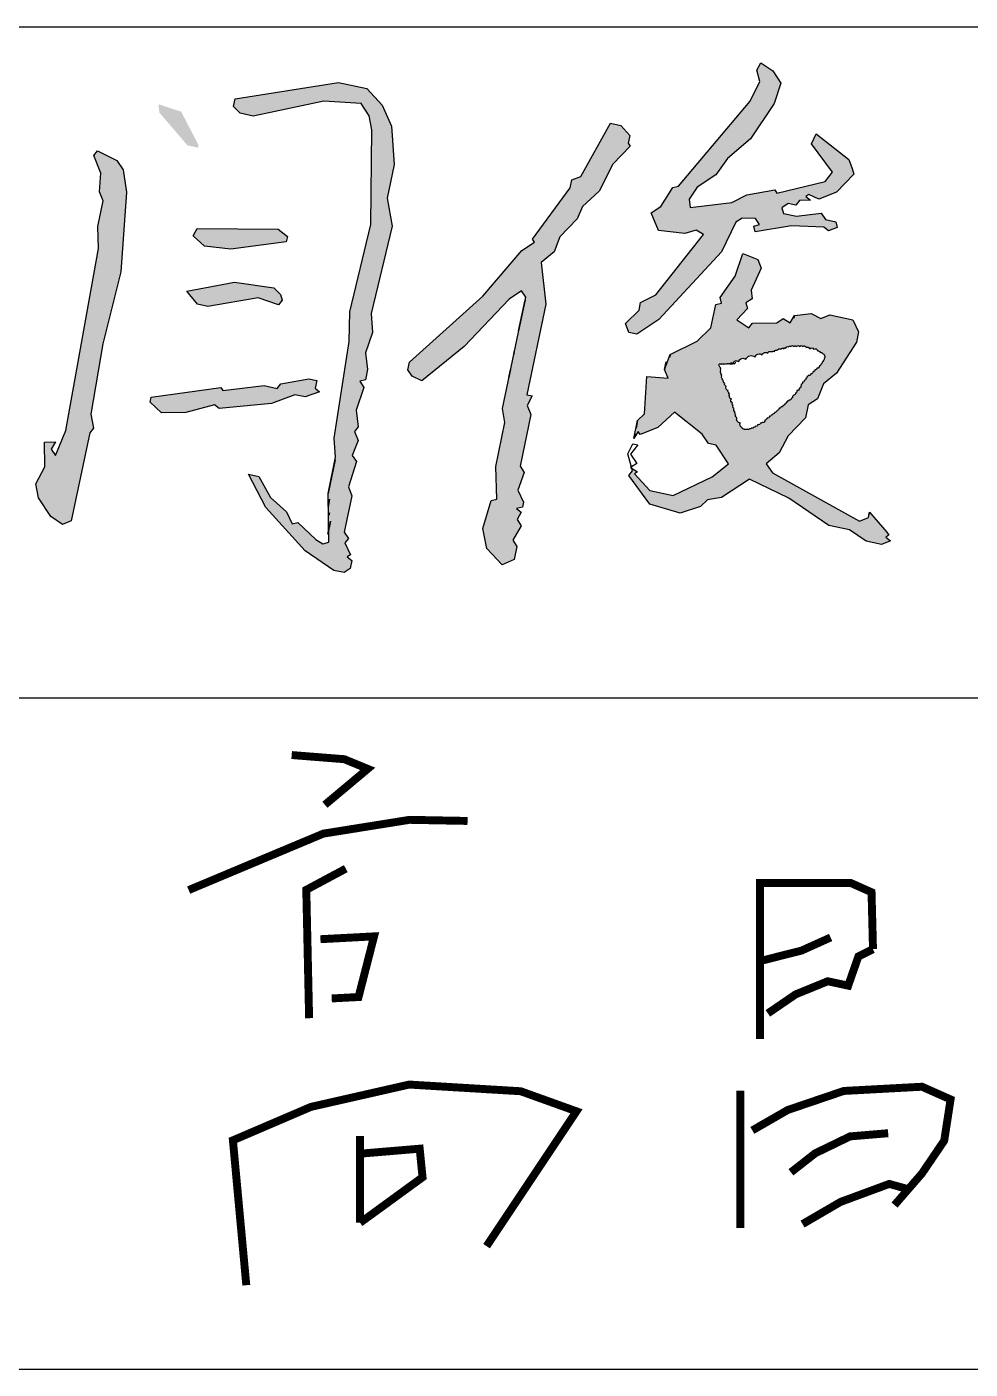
# Model space of a CAD drawing. Extents: x 4941602 to 7068445, y -422737 to 2032183.
# Drawn here: x 5008455 to 5009369, y -420737 to -419437 of the extents above; entities that cross this region are included whole.
import ezdxf

# ---------------------------------------------------------------- set-up
doc = ezdxf.new("R2010")
doc.units = 0
doc.header["$LTSCALE"] = 1000
doc.header["$MEASUREMENT"] = 0
doc.layers.get('0').update_dxf_attribs({"linetype": 'CONTINUOUS'})

# ---------------------------------------------------------------- blocks, each defined once
blk = doc.blocks.new('A$C744C32FA')
at = {"const_width": 30}
for points in [[(-1936, 1093.1), (-1737, 1077.4), (-1648, 1040.8), (-1810.3, 904.9)], [(942.2, 897.6), (1106.9, 926), (1169.4, 977), (1294.3, 999.7)], [(1541.1, 978.1), (1734.1, 989.1), (1817.8, 1000), (1872.5, 989.1)], [(1706.1, 987.5), (1698.5, 527.6)], [(1192.1, 880.6), (1163.7, 477.9), (1154.6, 348.5)], [(-2325.8, 582.3), (-2064, 692), (-1816.1, 795.8), (-1489.9, 848), (-1270.4, 843.8)], [(947.9, 580), (1072.8, 676.4), (1203.4, 738.8), (1356.7, 744.5), (1390.8, 772.8)], [(1530.1, 654.4), (1646.7, 719.9), (1785.1, 749), (1890.7, 785.4), (2007.2, 796.3)], [(-1731.1, 663.3), (-1880.7, 583.2), (-1870, 97.6)], [(-163.7, 18.3), (-163.7, 608.8), (180.7, 608.8), (258.6, 574), (264.1, 358.7)], [(1506.7, 561), (1490, 391), (1399.9, 274.3), (1309, 156.7), (1214, 33.6), (1126, -80.4), (1076.2, -119)], [(1095.5, 313.4), (1231.8, 432.5), (1356.7, 563), (1402.2, 585.7)], [(1603.2, 465.3), (1698.5, 527.6), (1793.8, 556.9), (1966.1, 567.8), (2002.8, 589.8)], [(1510, 451), (1603.4, 321), (1696.9, 211), (1853.7, 87.6), (1966.7, -1.2), (2044.2, -62.1), (2137.4, -95.7), (2323, -162.6), (2364.3, -162.4), (2404.4, -149), (2384.3, -155.7)], [(-1827.2, 396.4), (-1624.2, 407.1), (-1683, 177.6), (-1784.5, 172.3)], [(-163.7, 313.6), (-6.7, 353.2), (103.8, 402.9)], [(-133.8, 115.8), (-28.8, 187.6), (92.8, 237.3), (170.2, 220.7), (208.8, 331.1), (264.1, 358.7)], [(1369.4, -2.1), (1420.6, -23.6), (1477.1, -50.5)], [(-2107.7, -912.6), (-2158.4, -364.4), (-1862.9, -237.9), (-1491.3, -153.5), (-1069.2, -178.8), (-858.1, -254.7), (-908.7, -330.6), (-1198.4, -764.7)], [(-192.7, -326.9), (-58.5, -249.7), (153.5, -177.7), (449.6, -161.7), (557.7, -209.7), (533.7, -365.6), (449.6, -489.5), (345.6, -609.4)], [(1331.8, -238.6), (1431.3, -184.9), (1525.5, -163.4), (1670.8, -155.3), (1721.9, -174.1), (1703.1, -260.1), (1444.8, -563.8)], [(-237.6, -177.2), (-237.6, -696.2)], [(-1677.1, -676.4), (-1677.1, -347.5)], [(-46.5, -485.5), (45.5, -413.5), (177.5, -349.6), (321.6, -337.6)], [(-1677.1, -415), (-1451.5, -396.1), (-1440.7, -504.3), (-1677.1, -676.4)], [(-2.5, -681.3), (141.5, -597.4), (325.6, -529.4), (397.6, -549.4)]]:
    blk.add_lwpolyline(points, dxfattribs=at)

msp = doc.modelspace()

# ---------------------------------------------------------------- hatches: boundary and pattern name
at = {"linetype": 'Continuous'}
h = msp.add_hatch(color=256, dxfattribs=at)
h.paths.add_polyline_path([(5008552.1, -419597.4), (5008548.8, -419575.8), (5008542.8, -419566.7), (5008523.8, -419557.5), (5008520.3, -419562), (5008527.2, -419579.1), (5008526, -419597.2), (5008529.4, -419605.7), (5008524.2, -419630.8), (5008525, -419651.9), (5008493.4, -419828.4), (5008483.1, -419852.4), (5008479.2, -419846.3), (5008483.2, -419839.3), (5008472.7, -419839.7), (5008473, -419863.3), (5008464.3, -419879.8), (5008466.7, -419893.4), (5008478.6, -419911.6), (5008490.1, -419919.2), (5008498.6, -419915.8), (5008516.4, -419830.6), (5008520, -419826.1), (5008517.6, -419812.5), (5008529.2, -419744.3), (5008546.4, -419674.7)])
h.paths.add_polyline_path([(5008605, -419519.5), (5008583, -419512.3), (5008583.9, -419520.4), (5008611.2, -419552.2), (5008621.3, -419554.3), (5008621.8, -419551.8)])
h.paths.add_polyline_path([(5008743.2, -419509.2), (5008779.3, -419511.5), (5008787.2, -419523.6), (5008789.6, -419537.2), (5008788.8, -419628.6), (5008768.5, -419713.3), (5008767.7, -419741.9), (5008753.4, -419835.6), (5008754.7, -419854.2), (5008747.4, -419889.3), (5008748, -419936.5), (5008742.4, -419938), (5008735.5, -419933.9), (5008718, -419917.2), (5008712.5, -419918.6), (5008707.1, -419907), (5008691.6, -419893.3), (5008680.3, -419872.7), (5008670.2, -419870.6), (5008687, -419902.8), (5008725.3, -419944.8), (5008752.8, -419963.7), (5008762.8, -419965.8), (5008768.9, -419961.8), (5008770.4, -419954.3), (5008765.9, -419950.7), (5008769, -419948.7), (5008763.5, -419937.1), (5008767.1, -419932.7), (5008763.1, -419926.6), (5008770.5, -419891.5), (5008767, -419882.9), (5008774.8, -419858.4), (5008770.8, -419852.4), (5008776.5, -419837.8), (5008773, -419829.3), (5008776.6, -419824.8), (5008774.7, -419808.7), (5008781.9, -419786.7), (5008778, -419780.6), (5008783.5, -419779.2), (5008785.6, -419769.1), (5008783.7, -419753.1), (5008790.4, -419733.5), (5008789.1, -419714.9), (5008809.4, -419630.3), (5008804.6, -419603.1), (5008811.4, -419570.5), (5008808.7, -419533.4), (5008799.9, -419513.2), (5008784.9, -419497), (5008757.4, -419491.2), (5008657.3, -419506.9), (5008655.8, -419514.5), (5008662.2, -419521), (5008674.8, -419523.7)])
h.paths.add_polyline_path([(5008698.9, -419633.3), (5008620.6, -419632.6), (5008616.5, -419639.6), (5008627.5, -419649.8), (5008653, -419652.5), (5008706.8, -419645.4), (5008707.9, -419640.4)])
h.paths.add_polyline_path([(5008701.4, -419696.6), (5008694.9, -419690), (5008656.8, -419684.7), (5008610.5, -419693.3), (5008621, -419706), (5008631, -419708), (5008679.7, -419699.9), (5008699.3, -419706.6), (5008702.8, -419702.1)])
h.paths.add_polyline_path([(5008715.1, -419793.6), (5008725.1, -419795.7), (5008739.2, -419790.8), (5008734.7, -419787.3), (5008736.3, -419779.8), (5008728.8, -419778.2), (5008701.6, -419783), (5008698.1, -419787.5), (5008685.5, -419784.8), (5008645.3, -419789.5), (5008643.3, -419786.5), (5008576, -419795.9), (5008574.9, -419800.9), (5008585.9, -419811.1), (5008609.5, -419810.8), (5008637.2, -419803.5), (5008641.7, -419807), (5008692.4, -419802)])
h.paths.add_polyline_path([(5008988.7, -419623.3), (5008993.8, -419611.3), (5009010, -419596.4), (5009023.3, -419570.4), (5009040, -419552.9), (5009038, -419549.9), (5009039.6, -419542.4), (5009031.1, -419532.8), (5009021.1, -419530.7), (5008992.1, -419582.2), (5008983.5, -419585.6), (5008981.9, -419593.1), (5008945.3, -419643), (5008947.3, -419646), (5008935.2, -419654), (5008897.2, -419698.3), (5008826.3, -419762), (5008824.7, -419769.5), (5008828.7, -419775.5), (5008838.2, -419780.1), (5008879.2, -419746.9), (5008922.7, -419701), (5008934.9, -419693.1), (5008938.8, -419699.2), (5008916.3, -419806.9), (5008918.7, -419820.5), (5008909.8, -419863.1), (5008911, -419894.7), (5008905.5, -419896.2), (5008897.2, -419923.2), (5008901.1, -419942.4), (5008916, -419958.5), (5008927.6, -419953.1), (5008930.2, -419940.6), (5008926.2, -419934.5), (5008934.4, -419920.6), (5008930.4, -419914.5), (5008934.5, -419907.5), (5008930, -419903.9), (5008935.6, -419902.5), (5008936.6, -419897.5), (5008931.2, -419885.9), (5008937.4, -419868.9), (5008933.4, -419862.8), (5008943.9, -419812.7), (5008940.4, -419804.1), (5008945, -419794.6), (5008940, -419793.6), (5008958.3, -419705.9), (5008953.7, -419665.7), (5008966.3, -419655.2), (5008972, -419640.7)])
h.paths.add_polyline_path([(5009134.3, -419564.8), (5009156.6, -419545.9), (5009179.4, -419511.5), (5009186.1, -419492), (5009178.2, -419479.8), (5009166.7, -419472.2), (5009162.7, -419479.2), (5009165.6, -419490.3), (5009156.4, -419509.3), (5009086.9, -419591.5), (5009081.3, -419593), (5009069.6, -419611.4), (5009060.5, -419617.4), (5009067.4, -419634.5), (5009093, -419637.3), (5009104.1, -419634.3), (5009111.1, -419638.4), (5009064.9, -419696.8), (5009050.2, -419704.2), (5009048.7, -419711.7), (5009035.5, -419724.6), (5009038.9, -419733.2), (5009046.5, -419734.8), (5009067.7, -419720.9), (5009128.5, -419655.1), (5009142.3, -419626.6), (5009148.4, -419622.7), (5009161.4, -419622.8), (5009165.4, -419628.8), (5009159.8, -419630.3), (5009161.3, -419635.8), (5009196.5, -419630.1), (5009227.6, -419631.4), (5009232.1, -419634.9), (5009240.7, -419631.5), (5009239.2, -419626), (5009229.2, -419623.9), (5009225.2, -419617.8), (5009201.1, -419620.6), (5009188.6, -419618), (5009187.1, -419612.5), (5009193.2, -419608.5), (5009200.7, -419610.1), (5009204.2, -419605.6), (5009214.8, -419605.2), (5009210.3, -419601.6), (5009213.3, -419599.6), (5009222.8, -419604.2), (5009240, -419597.4), (5009256.7, -419579.9), (5009255.2, -419574.4), (5009251.8, -419565.8), (5009220.4, -419541), (5009215.8, -419550.5), (5009236.1, -419578.2), (5009229, -419587.2), (5009182.2, -419598.4), (5009180.2, -419595.3), (5009153.1, -419600.1), (5009138.4, -419607.5), (5009098.2, -419612.2), (5009097.3, -419604.2), (5009104.9, -419592.7), (5009123.1, -419580.8)])
h.paths.add_polyline_path([(5009157.3, -419692.5), (5009167, -419671), (5009163.6, -419662.5), (5009149.1, -419656.8), (5009141.8, -419678.8), (5009127.1, -419699.3), (5009128.6, -419704.8), (5009123, -419706.3), (5009118.3, -419728.9), (5009105.1, -419741.8), (5009078.9, -419754.6), (5009073.3, -419769.1), (5009076.7, -419777.7), (5009056.1, -419776), (5009053.8, -419812.1), (5009047.2, -419818.6), (5009045.7, -419826.1), (5009043.6, -419836.1), (5009047.7, -419829.2), (5009049.6, -419832.2), (5009066.8, -419825.3), (5009083, -419810.4), (5009109.9, -419831.7), (5009115.8, -419840.8), (5009123.4, -419842.4), (5009135.2, -419860.5), (5009119.6, -419873), (5009081.8, -419891.2), (5009059.2, -419886.5), (5009044.3, -419870.3), (5009047.3, -419868.3), (5009041.7, -419865.1), (5009042.3, -419867.3), (5009038.7, -419871.8), (5009059.1, -419899.5), (5009088.6, -419908.3), (5009108.3, -419902), (5009114.9, -419895.5), (5009128.4, -419893.1), (5009155.7, -419875.3), (5009193.7, -419893.7), (5009232.6, -419920.1), (5009252.7, -419924.3), (5009268.6, -419935.5), (5009283.7, -419938.7), (5009292.2, -419935.2), (5009287.8, -419931.7), (5009290.8, -419929.7), (5009288.8, -419926.6), (5009271.9, -419907.4), (5009271.4, -419909.9), (5009270.9, -419912.4), (5009262.3, -419915.9), (5009177.8, -419869.4), (5009171.9, -419860.4), (5009184.5, -419849.9), (5009193.2, -419833.4), (5009209.9, -419816), (5009212.6, -419803.5), (5009221.6, -419797.5), (5009227.3, -419783), (5009239.9, -419772.6), (5009259.3, -419742.6), (5009261.4, -419732.6), (5009255.9, -419721), (5009233.4, -419716.3), (5009224.8, -419719.7), (5009215.3, -419715.1), (5009199.2, -419717), (5009195.2, -419724), (5009188.2, -419719.9), (5009182.1, -419723.9), (5009158.5, -419724.2), (5009155, -419728.7), (5009143.5, -419721), (5009153.6, -419710.1), (5009152.2, -419704.5), (5009158.2, -419700.6)])
h.paths.add_polyline_path([(5009160.9, -419757.1, -0.520567), (5009167.9, -419754.9, -0.520567), (5009173.3, -419753.3, -0.520567), (5009177.7, -419752.2, -0.520567), (5009179.8, -419751.7, -0.520567), (5009182.6, -419750.6, -0.520567), (5009186.3, -419749.5, -0.520567), (5009189.1, -419749, -0.520567), (5009190.7, -419748.4, -0.520567), (5009193.4, -419747.3, -0.520567), (5009195.6, -419746.8, -0.520567), (5009198.8, -419746.8, -0.520567), (5009201, -419746.8, -0.520567), (5009204.2, -419746.8, -0.520567), (5009207.5, -419746.8, -0.520567), (5009209.6, -419746.8, -0.520567), (5009210.7, -419747.9, -0.520567), (5009214, -419749, -0.520567), (5009217.8, -419749.5, -0.520567), (5009221.6, -419751.1, -0.520567), (5009223.2, -419751.7, -0.520567), (5009224.3, -419752.8, -0.520567), (5009226.5, -419753.8, -0.520567), (5009228.1, -419755.5, -0.520567), (5009228.1, -419758.2, -0.520567), (5009227, -419760.3, -0.520567), (5009225.9, -419762, -0.520567), (5009224.8, -419764.1, -0.520567), (5009223.2, -419765.8, -0.520567), (5009221, -419767.9, -0.520567), (5009218.9, -419769.5, -0.520567), (5009217.2, -419771.2, -0.520567), (5009215.1, -419773.3, -0.520567), (5009212.4, -419775, -0.520567), (5009211.3, -419776, -0.520567), (5009210.2, -419777.7, -0.520567), (5009208.6, -419779.8, -0.520567), (5009206.9, -419781.5, -0.520567), (5009205.3, -419783.6, -0.520567), (5009203.7, -419787.4, -0.520567), (5009201.5, -419789.6, -0.520567), (5009200.4, -419791.7, -0.520567), (5009198.3, -419793.9, -0.520567), (5009197.2, -419795, -0.520567), (5009196.1, -419797.2, -0.520567), (5009193.9, -419798.8, -0.520567), (5009192.3, -419799.9, -0.520567), (5009191.2, -419801, -0.520567), (5009189.6, -419802.6, -0.520567), (5009188, -419804.2, -0.520567), (5009186.3, -419805.3, -0.520567), (5009184.7, -419806.4, -0.520567), (5009183.6, -419807.5, -0.520567), (5009182, -419809.1, -0.520567), (5009179.8, -419810.7, -0.520567), (5009178.2, -419812.3, -0.520567), (5009176.6, -419813.4, -0.520567), (5009175, -419814.5, -0.520567), (5009172.8, -419816.1, -0.520567), (5009171.7, -419817.2, -0.520567), (5009170.6, -419818.3, -0.520567), (5009167.9, -419820.5, -0.520567), (5009166.3, -419821, -0.520567), (5009163.6, -419822.6, -0.520567), (5009161.4, -419824.2, -0.520567), (5009159.8, -419824.8, -0.520567), (5009157.6, -419825.9, -0.520567), (5009155.5, -419826.4, -0.520567), (5009153.8, -419827, -0.520567), (5009152.2, -419827, -0.520567), (5009150.6, -419827, -0.520567), (5009148.4, -419825.3, -0.520567), (5009146.8, -419821, -0.520567), (5009143.5, -419815.6, -0.520567), (5009142.4, -419812.9, -0.520567), (5009141.9, -419810.2, -0.520567), (5009140.8, -419806.9, -0.520567), (5009139.7, -419805.3, -0.520567), (5009139.7, -419803.7, -0.520567), (5009139.2, -419801.5, -0.520567), (5009138.1, -419797.7, -0.520567), (5009136.5, -419795.5, -0.520567), (5009136.5, -419793.4, -0.520567), (5009135.9, -419791.7, -0.520567), (5009134.9, -419789.6, -0.520567), (5009133.2, -419785.3, -0.520567), (5009131.6, -419782.5, -0.520567), (5009130.5, -419779.8, -0.520567), (5009129.4, -419778.2, -0.520567), (5009128.9, -419775.5, -0.520567), (5009128.9, -419773.9, -0.520567), (5009127.8, -419772.3, -0.520567), (5009127.8, -419770.6, -0.520567), (5009127.8, -419769, -0.520567), (5009127.8, -419767.4, -0.520567), (5009126.7, -419765.8, -0.520567), (5009126.2, -419764.1, -0.520567), (5009128.4, -419764.1, -0.520567), (5009130, -419764.1, -0.520567), (5009132.1, -419764.1, -0.520567), (5009133.8, -419764.1, -0.435193), (5009136.7, -419763.7, -0.455955), (5009139.7, -419763, -0.520567), (5009145.2, -419761.4, -0.520567), (5009152.2, -419759.3, -0.520567)], flags=16)
h.paths.add_polyline_path([(5009525.6, -419657.1), (5009487.6, -419638.7), (5009481.2, -419632.1), (5009473.1, -419633), (5009466.6, -419626.4), (5009449.1, -419622.8), (5009454.9, -419644.9), (5009484, -419656.2), (5009490.4, -419662.8), (5009489.4, -419667.8), (5009511.9, -419672.5), (5009527.1, -419662.6)])
h.paths.add_polyline_path([(5009441.3, -419710.1), (5009424.3, -419703.9), (5009405.7, -419705.2), (5009413.1, -419719.9), (5009445.2, -419729.2), (5009447, -419745.3), (5009453.5, -419751.8), (5009462.2, -419735.4)])
h.paths.add_polyline_path([(5009482.6, -419812.9), (5009481.1, -419807.3), (5009490.2, -419801.4), (5009486.3, -419795.3), (5009494.3, -419794.4), (5009492.8, -419788.8), (5009498.4, -419787.4), (5009498.9, -419784.9), (5009489.9, -419777.8), (5009489.4, -419780.3), (5009488.9, -419782.8), (5009480.3, -419786.2), (5009450.4, -419816.6), (5009445.8, -419826.1), (5009430.2, -419838.5), (5009425.6, -419848), (5009390.2, -419866.8), (5009388.7, -419874.3), (5009392.6, -419880.4), (5009407.1, -419886), (5009430.3, -419875.2), (5009461.8, -419837.3), (5009459.8, -419834.2), (5009468.9, -419828.3), (5009467.4, -419822.8)])
h.paths.add_polyline_path([(5009619.8, -419619.2), (5009640, -419610.4), (5009693.8, -419603.3), (5009708.8, -419606.5), (5009732.9, -419603.7), (5009736.9, -419609.7), (5009739, -419599.7), (5009755.5, -419608.4), (5009764.1, -419604.9), (5009765.1, -419599.9), (5009747.2, -419585.7), (5009749.1, -419588.7), (5009743.1, -419592.7), (5009731.6, -419585.1), (5009700.5, -419583.8), (5009696.9, -419588.3), (5009674.4, -419583.6), (5009660.8, -419586), (5009656.8, -419579.9), (5009672.6, -419554.4), (5009677.3, -419531.9), (5009671.9, -419520.3), (5009657.9, -419512.1), (5009654.4, -419516.6), (5009651.6, -419542.2), (5009625.2, -419581.1), (5009619.7, -419582.6), (5009618.1, -419590.1), (5009575.3, -419607.3), (5009574.7, -419609.8), (5009573.2, -419617.3), (5009579.1, -419626.4), (5009546.2, -419658.8), (5009544.1, -419668.8), (5009536.1, -419669.7), (5009531.5, -419679.2), (5009540.9, -419683.8), (5009545, -419676.8), (5009550, -419677.9), (5009554.1, -419670.9), (5009559.1, -419671.9), (5009557.7, -419666.4), (5009580.9, -419655.6), (5009585.5, -419646.1), (5009603.1, -419636.7)])

# ---------------------------------------------------------------- linework, layer by layer
for p, q in [((5006707.2, -419437.3), (5012207.2, -419437.3)), ((5006707.2, -420087.3), (5024707.2, -420087.3)), ((5006707.2, -420737.3), (5024707.2, -420737.3))]:
    msp.add_line(p, q)
for points in [[(5009255.2, -419574.4), (5009256.7, -419579.9), (5009240, -419597.4), (5009222.8, -419604.2), (5009213.3, -419599.6), (5009210.3, -419601.6), (5009214.8, -419605.2), (5009204.2, -419605.6), (5009200.7, -419610.1), (5009193.2, -419608.5), (5009187.1, -419612.5), (5009188.6, -419618), (5009201.1, -419620.6), (5009225.2, -419617.8), (5009229.2, -419623.9), (5009239.2, -419626), (5009240.7, -419631.5), (5009232.1, -419634.9), (5009227.6, -419631.4), (5009196.5, -419630.1), (5009161.3, -419635.8), (5009159.8, -419630.3), (5009165.4, -419628.8), (5009161.4, -419622.8), (5009148.4, -419622.7), (5009142.3, -419626.6), (5009128.5, -419655.1), (5009067.7, -419720.9), (5009046.5, -419734.8), (5009038.9, -419733.2), (5009035.5, -419724.6), (5009048.7, -419711.7), (5009050.2, -419704.2), (5009064.9, -419696.8), (5009111.1, -419638.4), (5009104.1, -419634.3), (5009093, -419637.3), (5009067.4, -419634.5), (5009060.5, -419617.4), (5009069.6, -419611.4), (5009081.3, -419593), (5009086.9, -419591.5), (5009156.4, -419509.3), (5009165.6, -419490.3), (5009162.7, -419479.2), (5009166.7, -419472.2), (5009178.2, -419479.8), (5009186.1, -419492), (5009179.4, -419511.5), (5009156.6, -419545.9), (5009134.3, -419564.8), (5009123.1, -419580.8), (5009104.9, -419592.7), (5009097.3, -419604.2), (5009098.2, -419612.2), (5009138.4, -419607.5), (5009153.1, -419600.1), (5009180.2, -419595.3), (5009182.2, -419598.4), (5009229, -419587.2), (5009236.1, -419578.2), (5009215.8, -419550.5), (5009220.4, -419541), (5009251.8, -419565.8), (5009255.2, -419574.4)], [(5008770.4, -419954.3), (5008768.9, -419961.8), (5008762.8, -419965.8), (5008752.8, -419963.7), (5008725.3, -419944.8), (5008687, -419902.8), (5008670.2, -419870.6), (5008680.3, -419872.7), (5008691.6, -419893.3), (5008707.1, -419907), (5008712.5, -419918.6), (5008718, -419917.2), (5008735.5, -419933.9), (5008742.4, -419938), (5008748, -419936.5), (5008747.4, -419889.3), (5008754.7, -419854.2), (5008753.4, -419835.6), (5008767.7, -419741.9), (5008768.5, -419713.3), (5008788.8, -419628.6), (5008789.6, -419537.2), (5008787.2, -419523.6), (5008779.3, -419511.5), (5008743.2, -419509.2), (5008674.8, -419523.7), (5008662.2, -419521), (5008655.8, -419514.5), (5008657.3, -419506.9), (5008757.4, -419491.2), (5008784.9, -419497), (5008799.9, -419513.2), (5008808.7, -419533.4), (5008811.4, -419570.5), (5008804.6, -419603.1), (5008809.4, -419630.3), (5008789.1, -419714.9), (5008790.4, -419733.5), (5008783.7, -419753.1), (5008785.6, -419769.1), (5008783.5, -419779.2), (5008778, -419780.6), (5008781.9, -419786.7), (5008774.7, -419808.7), (5008776.6, -419824.8), (5008773, -419829.3), (5008776.5, -419837.8), (5008770.8, -419852.4), (5008774.8, -419858.4), (5008767, -419882.9), (5008770.5, -419891.5), (5008763.1, -419926.6), (5008767.1, -419932.7), (5008763.5, -419937.1), (5008769, -419948.7), (5008765.9, -419950.7), (5008770.4, -419954.3)], [(5009039.6, -419542.4), (5009038, -419549.9), (5009040, -419552.9), (5009023.3, -419570.4), (5009010, -419596.4), (5008993.8, -419611.3), (5008988.7, -419623.3), (5008972, -419640.7), (5008966.3, -419655.2), (5008953.7, -419665.7), (5008958.3, -419705.9), (5008940, -419793.6), (5008945, -419794.6), (5008940.4, -419804.1), (5008943.9, -419812.7), (5008933.4, -419862.8), (5008937.4, -419868.9), (5008931.2, -419885.9), (5008936.6, -419897.5), (5008935.6, -419902.5), (5008930, -419903.9), (5008934.5, -419907.5), (5008930.4, -419914.5), (5008934.4, -419920.6), (5008926.2, -419934.5), (5008930.2, -419940.6), (5008927.6, -419953.1), (5008916, -419958.5), (5008901.1, -419942.4), (5008897.2, -419923.2), (5008905.5, -419896.2), (5008911, -419894.7), (5008909.8, -419863.1), (5008918.7, -419820.5), (5008916.3, -419806.9), (5008938.8, -419699.2), (5008934.9, -419693.1), (5008922.7, -419701), (5008879.2, -419746.9), (5008838.2, -419780.1), (5008828.7, -419775.5), (5008824.7, -419769.5), (5008826.3, -419762), (5008897.2, -419698.3), (5008935.2, -419654), (5008947.3, -419646), (5008945.3, -419643), (5008981.9, -419593.1), (5008983.5, -419585.6), (5008992.1, -419582.2), (5009021.1, -419530.7), (5009031.1, -419532.8), (5009039.6, -419542.4)], [(5008520, -419826.1), (5008516.4, -419830.6), (5008498.6, -419915.8), (5008490.1, -419919.2), (5008478.6, -419911.6), (5008466.7, -419893.4), (5008464.3, -419879.8), (5008473, -419863.3), (5008472.7, -419839.7), (5008483.2, -419839.3), (5008479.2, -419846.3), (5008483.1, -419852.4), (5008493.4, -419828.4), (5008525, -419651.9), (5008524.2, -419630.8), (5008529.4, -419605.7), (5008526, -419597.2), (5008527.2, -419579.1), (5008520.3, -419562), (5008523.8, -419557.5), (5008542.8, -419566.7), (5008548.8, -419575.8), (5008552.1, -419597.4), (5008546.4, -419674.7), (5008529.2, -419744.3), (5008517.6, -419812.5), (5008520, -419826.1)], [(5008707.9, -419640.4), (5008706.8, -419645.4), (5008653, -419652.5), (5008627.5, -419649.8), (5008616.5, -419639.6), (5008620.6, -419632.6), (5008698.9, -419633.3), (5008707.9, -419640.4)], [(5009288.8, -419926.6), (5009290.8, -419929.7), (5009287.8, -419931.7), (5009292.2, -419935.2), (5009283.7, -419938.7), (5009268.6, -419935.5), (5009252.7, -419924.3), (5009232.6, -419920.1), (5009193.7, -419893.7), (5009155.7, -419875.3), (5009128.4, -419893.1), (5009114.9, -419895.5), (5009108.3, -419902), (5009088.6, -419908.3), (5009059.1, -419899.5), (5009038.7, -419871.8), (5009042.3, -419867.3), (5009037.9, -419850.7), (5009042.5, -419841.2), (5009047.5, -419842.2), (5009040.4, -419851.2), (5009046.4, -419860.3), (5009040.3, -419864.2), (5009047.3, -419868.3), (5009044.3, -419870.3), (5009059.2, -419886.5), (5009081.8, -419891.2), (5009119.6, -419873), (5009135.2, -419860.5), (5009123.4, -419842.4), (5009115.8, -419840.8), (5009109.9, -419831.7), (5009083, -419810.4), (5009066.8, -419825.3), (5009049.6, -419832.2), (5009047.7, -419829.2), (5009043.6, -419836.1), (5009047.2, -419818.6), (5009053.8, -419812.1), (5009056.1, -419776), (5009076.7, -419777.7), (5009073.3, -419769.1), (5009078.9, -419754.6), (5009105.1, -419741.8), (5009118.3, -419728.9), (5009123, -419706.3), (5009128.6, -419704.8), (5009127.1, -419699.3), (5009141.8, -419678.8), (5009149.1, -419656.8), (5009163.6, -419662.5), (5009167, -419671), (5009157.3, -419692.5), (5009158.2, -419700.6), (5009152.2, -419704.5), (5009153.6, -419710.1), (5009143.5, -419721), (5009155, -419728.7), (5009158.5, -419724.2), (5009182.1, -419723.9), (5009188.2, -419719.9), (5009195.2, -419724), (5009199.2, -419717), (5009215.3, -419715.1), (5009224.8, -419719.7), (5009233.4, -419716.3), (5009255.9, -419721), (5009261.4, -419732.6), (5009259.3, -419742.6), (5009239.9, -419772.6), (5009227.3, -419783), (5009221.6, -419797.5), (5009212.6, -419803.5), (5009209.9, -419816), (5009193.2, -419833.4), (5009184.5, -419849.9), (5009171.9, -419860.4), (5009177.8, -419869.4), (5009262.3, -419915.9), (5009270.9, -419912.4), (5009271.9, -419907.4), (5009288.8, -419926.6)], [(5008701.4, -419696.6), (5008702.8, -419702.1), (5008699.3, -419706.6), (5008679.7, -419699.9), (5008631, -419708), (5008621, -419706), (5008610.5, -419693.3), (5008656.8, -419684.7), (5008694.9, -419690), (5008701.4, -419696.6)], [(5008938.3, -419701.7), (5008932, -419731.7), (5008938.3, -419701.7)], [(5009199.2, -419717), (5009198.7, -419719.5), (5009199.2, -419717)], [(5008927.8, -419751.8), (5008927.3, -419754.3), (5008927.8, -419751.8)], [(5009078.9, -419754.6), (5009078.4, -419757.1), (5009078.9, -419754.6)], [(5008924.2, -419769.3), (5008922.6, -419776.9), (5008924.2, -419769.3)], [(5009074.8, -419761.6), (5009073.3, -419769.1), (5009074.8, -419761.6)], [(5008734.7, -419787.3), (5008739.2, -419790.8), (5008725.1, -419795.7), (5008715.1, -419793.6), (5008692.4, -419802), (5008641.7, -419807), (5008637.2, -419803.5), (5008609.5, -419810.8), (5008585.9, -419811.1), (5008574.9, -419800.9), (5008576, -419795.9), (5008643.3, -419786.5), (5008645.3, -419789.5), (5008685.5, -419784.8), (5008698.1, -419787.5), (5008701.6, -419783), (5008728.8, -419778.2), (5008736.3, -419779.8), (5008734.7, -419787.3)], [(5009047.2, -419818.6), (5009045.7, -419826.1), (5009047.2, -419818.6)], [(5009044.6, -419831.1), (5009043.6, -419836.1), (5009044.6, -419831.1)], [(5008754.2, -419856.7), (5008747.4, -419889.3), (5008754.2, -419856.7)], [(5008748.8, -419894.8), (5008747.3, -419902.4), (5008748.8, -419894.8)], [(5008748.7, -419907.9), (5008748.2, -419910.4), (5008748.7, -419907.9)], [(5009271.9, -419907.4), (5009271.4, -419909.9), (5009271.9, -419907.4)], [(5008749.7, -419915.9), (5008747, -419928.5), (5008749.7, -419915.9)]]:
    msp.add_lwpolyline(points, dxfattribs=at)
msp.add_lwpolyline([(5009136.5, -419764.1, -0.520567), (5009139.7, -419763, -0.520567), (5009139.7, -419763, -0.520567), (5009145.2, -419761.4, -0.520567), (5009145.2, -419761.4, -0.520567), (5009152.2, -419759.3, -0.520567), (5009152.2, -419759.3, -0.520567), (5009160.9, -419757.1, -0.520567), (5009160.9, -419757.1, -0.520567), (5009167.9, -419754.9, -0.520567), (5009167.9, -419754.9, -0.520567), (5009173.3, -419753.3, -0.520567), (5009173.3, -419753.3, -0.520567), (5009177.7, -419752.2, -0.520567), (5009177.7, -419752.2, -0.520567), (5009179.8, -419751.7, -0.520567), (5009179.8, -419751.7, -0.520567), (5009182.6, -419750.6, -0.520567), (5009182.6, -419750.6, -0.520567), (5009186.3, -419749.5, -0.520567), (5009186.3, -419749.5, -0.520567), (5009189.1, -419749, -0.520567), (5009189.1, -419749, -0.520567), (5009190.7, -419748.4, -0.520567), (5009190.7, -419748.4, -0.520567), (5009193.4, -419747.3, -0.520567), (5009193.4, -419747.3, -0.520567), (5009195.6, -419746.8, -0.520567), (5009195.6, -419746.8, -0.520567), (5009198.8, -419746.8, -0.520567), (5009198.8, -419746.8, -0.520567), (5009201, -419746.8, -0.520567), (5009201, -419746.8, -0.520567), (5009204.2, -419746.8, -0.520567), (5009204.2, -419746.8, -0.520567), (5009207.5, -419746.8, -0.520567), (5009207.5, -419746.8, -0.520567), (5009209.6, -419746.8, -0.520567), (5009209.6, -419746.8, -0.520567), (5009210.7, -419747.9, -0.520567), (5009210.7, -419747.9, -0.520567), (5009214, -419749, -0.520567), (5009214, -419749, -0.520567), (5009217.8, -419749.5, -0.520567), (5009217.8, -419749.5, -0.520567), (5009221.6, -419751.1, -0.520567), (5009221.6, -419751.1, -0.520567), (5009223.2, -419751.7, -0.520567), (5009223.2, -419751.7, -0.520567), (5009224.3, -419752.8, -0.520567), (5009224.3, -419752.8, -0.520567), (5009226.5, -419753.8, -0.520567), (5009226.5, -419753.8, -0.520567), (5009228.1, -419755.5, -0.520567), (5009228.1, -419755.5, -0.520567), (5009228.1, -419758.2, -0.520567), (5009228.1, -419758.2, -0.520567), (5009227, -419760.3, -0.520567), (5009227, -419760.3, -0.520567), (5009225.9, -419762, -0.520567), (5009225.9, -419762, -0.520567), (5009224.8, -419764.1, -0.520567), (5009224.8, -419764.1, -0.520567), (5009223.2, -419765.8, -0.520567), (5009223.2, -419765.8, -0.520567), (5009221, -419767.9, -0.520567), (5009221, -419767.9, -0.520567), (5009218.9, -419769.5, -0.520567), (5009218.9, -419769.5, -0.520567), (5009217.2, -419771.2, -0.520567), (5009217.2, -419771.2, -0.520567), (5009215.1, -419773.3, -0.520567), (5009215.1, -419773.3, -0.520567), (5009212.4, -419775, -0.520567), (5009212.4, -419775, -0.520567), (5009211.3, -419776, -0.520567), (5009211.3, -419776, -0.520567), (5009210.2, -419777.7, -0.520567), (5009210.2, -419777.7, -0.520567), (5009208.6, -419779.8, -0.520567), (5009208.6, -419779.8, -0.520567), (5009206.9, -419781.5, -0.520567), (5009206.9, -419781.5, -0.520567), (5009205.3, -419783.6, -0.520567), (5009205.3, -419783.6, -0.520567), (5009203.7, -419787.4, -0.520567), (5009203.7, -419787.4, -0.520567), (5009201.5, -419789.6, -0.520567), (5009201.5, -419789.6, -0.520567), (5009200.4, -419791.7, -0.520567), (5009200.4, -419791.7, -0.520567), (5009198.3, -419793.9, -0.520567), (5009198.3, -419793.9, -0.520567), (5009197.2, -419795, -0.520567), (5009197.2, -419795, -0.520567), (5009196.1, -419797.2, -0.520567), (5009196.1, -419797.2, -0.520567), (5009193.9, -419798.8, -0.520567), (5009193.9, -419798.8, -0.520567), (5009192.3, -419799.9, -0.520567), (5009192.3, -419799.9, -0.520567), (5009191.2, -419801, -0.520567), (5009191.2, -419801, -0.520567), (5009189.6, -419802.6, -0.520567), (5009189.6, -419802.6, -0.520567), (5009188, -419804.2, -0.520567), (5009188, -419804.2, -0.520567), (5009186.3, -419805.3, -0.520567), (5009186.3, -419805.3, -0.520567), (5009184.7, -419806.4, -0.520567), (5009184.7, -419806.4, -0.520567), (5009183.6, -419807.5, -0.520567), (5009183.6, -419807.5, -0.520567), (5009182, -419809.1, -0.520567), (5009182, -419809.1, -0.520567), (5009179.8, -419810.7, -0.520567), (5009179.8, -419810.7, -0.520567), (5009178.2, -419812.3, -0.520567), (5009178.2, -419812.3, -0.520567), (5009176.6, -419813.4, -0.520567), (5009176.6, -419813.4, -0.520567), (5009175, -419814.5, -0.520567), (5009175, -419814.5, -0.520567), (5009172.8, -419816.1, -0.520567), (5009172.8, -419816.1, -0.520567), (5009171.7, -419817.2, -0.520567), (5009171.7, -419817.2, -0.520567), (5009170.6, -419818.3, -0.520567), (5009170.6, -419818.3, -0.520567), (5009167.9, -419820.5, -0.520567), (5009167.9, -419820.5, -0.520567), (5009166.3, -419821, -0.520567), (5009166.3, -419821, -0.520567), (5009163.6, -419822.6, -0.520567), (5009163.6, -419822.6, -0.520567), (5009161.4, -419824.2, -0.520567), (5009161.4, -419824.2, -0.520567), (5009159.8, -419824.8, -0.520567), (5009159.8, -419824.8, -0.520567), (5009157.6, -419825.9, -0.520567), (5009157.6, -419825.9, -0.520567), (5009155.5, -419826.4, -0.520567), (5009155.5, -419826.4, -0.520567), (5009153.8, -419827, -0.520567), (5009153.8, -419827, -0.520567), (5009152.2, -419827, -0.520567), (5009152.2, -419827, -0.520567), (5009150.6, -419827, -0.520567), (5009150.6, -419827, -0.520567), (5009148.4, -419825.3, -0.520567), (5009148.4, -419825.3, -0.520567), (5009146.8, -419821, -0.520567), (5009146.8, -419821, -0.520567), (5009143.5, -419815.6, -0.520567), (5009143.5, -419815.6, -0.520567), (5009142.4, -419812.9, -0.520567), (5009142.4, -419812.9, -0.520567), (5009141.9, -419810.2, -0.520567), (5009141.9, -419810.2, -0.520567), (5009140.8, -419806.9, -0.520567), (5009140.8, -419806.9, -0.520567), (5009139.7, -419805.3, -0.520567), (5009139.7, -419805.3, -0.520567), (5009139.7, -419803.7, -0.520567), (5009139.7, -419803.7, -0.520567), (5009139.2, -419801.5, -0.520567), (5009139.2, -419801.5, -0.520567), (5009138.1, -419797.7, -0.520567), (5009138.1, -419797.7, -0.520567), (5009136.5, -419795.5, -0.520567), (5009136.5, -419795.5, -0.520567), (5009136.5, -419793.4, -0.520567), (5009136.5, -419793.4, -0.520567), (5009135.9, -419791.7, -0.520567), (5009135.9, -419791.7, -0.520567), (5009134.9, -419789.6, -0.520567), (5009134.9, -419789.6, -0.520567), (5009133.2, -419785.3, -0.520567), (5009133.2, -419785.3, -0.520567), (5009131.6, -419782.5, -0.520567), (5009131.6, -419782.5, -0.520567), (5009130.5, -419779.8, -0.520567), (5009130.5, -419779.8, -0.520567), (5009129.4, -419778.2, -0.520567), (5009129.4, -419778.2, -0.520567), (5009128.9, -419775.5, -0.520567), (5009128.9, -419775.5, -0.520567), (5009128.9, -419773.9, -0.520567), (5009128.9, -419773.9, -0.520567), (5009127.8, -419772.3, -0.520567), (5009127.8, -419772.3, -0.520567), (5009127.8, -419770.6, -0.520567), (5009127.8, -419770.6, -0.520567), (5009127.8, -419769, -0.520567), (5009127.8, -419769, -0.520567), (5009127.8, -419767.4, -0.520567), (5009127.8, -419767.4, -0.520567), (5009126.7, -419765.8, -0.520567), (5009126.7, -419765.8, -0.520567), (5009126.2, -419764.1, -0.520567), (5009126.2, -419764.1, -0.520567), (5009128.4, -419764.1, -0.520567), (5009128.4, -419764.1, -0.520567), (5009130, -419764.1, -0.520567), (5009130, -419764.1, -0.520567), (5009132.1, -419764.1, -0.520567), (5009132.1, -419764.1, -0.520567), (5009133.8, -419764.1, -0.520567), (5009133.8, -419764.1, -0.520567), (5009137, -419764.1, -0.520567), (5009137, -419764.1, -0.520567), (5009139.2, -419764.1, -0.520567), (5009139.2, -419764.1, -0.520567), (5009141.4, -419763.6, -0.520567), (5009141.4, -419763.6, -0.520567), (5009142.4, -419762.5, -0.520567), (5009142.4, -419762.5, -0.520567), (5009142.4, -419762.5)], format="xyb", dxfattribs=at)

# ---------------------------------------------------------------- block references
at = {"xscale": 0.2559999999994034, "yscale": 0.2559999999994034, "zscale": 0.2559999999994034}
msp.add_blockref('A$C744C32FA', (5009207.7, -420422.4), dxfattribs=at)

doc.saveas('drawing.dxf')
